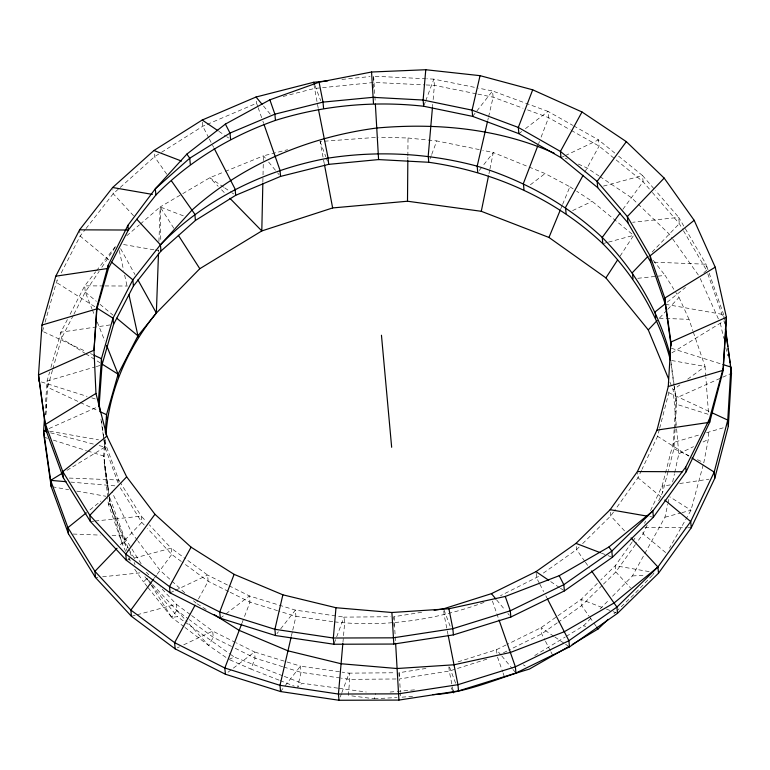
<?xml version="1.0" encoding="UTF-8"?>
<svg xmlns="http://www.w3.org/2000/svg" width="770" height="770" viewBox="0 0 770 770"><rect width="100%" height="100%" fill="white"/><g stroke="black" fill="none" stroke-linecap="round" stroke-linejoin="round"><path stroke-width="0.58" stroke-dasharray="3.85 2.89" d="M373.565 88.107L373.623 76.211L425.569 78.733M393.913 626.212L393.961 616.703L422.326 612.198M399.043 676.291L399.062 672.72L428.601 668.033M407.84 159.477L407.859 157.09M407.869 155.896L408.013 138.003L378.696 137.195M697.437 459.661L703.838 462.635L708.265 439.449L708.371 429.814M262.868 182.057L263.003 176.099M263.022 174.905L263.311 161.787M263.34 160.603L263.446 155.829L287.624 149.707M158.533 252.262L158.62 249.875M158.918 241.53L160.16 206.966L181.701 194.271M659.649 428.293L668.841 392.729L669.043 389.216M674.135 429.66L673.375 442.519L673.943 448.746L668.302 470.547M674.202 428.486L675.993 398.08L674.337 386.184M675.107 428.861L673.943 448.746L688.89 455.696M675.184 427.697L676.56 404.298L675.993 398.08L721.702 377.666M45.873 414.934L46.758 401.189M107.646 497.179L104.2 462.241L105.663 439.612M45.161 408.427L47.057 381.092L49.627 371.997M45.728 414.645L47.624 387.32L47.057 381.092L95.143 366.915M104.797 439.487L103.642 456.023L109.013 496.429M342.948 642.363L344.614 623.354L344.046 617.126L295.372 610.119L249.422 595.942L229.046 585.768M348.31 695.454L349.715 679.371L349.147 673.144L342.024 672.123M432.528 106.741L432.74 104.364M433.154 99.609L434.396 85.355L433.837 79.127L426.753 78.79M488.969 173.693L489.691 170.17M489.932 168.996L493.3 152.547L482.732 150.294M612.525 596.24L632.42 575.931L664.934 517.238L667.763 504.312M668.023 503.137L669.303 497.266M672.653 481.981L674.453 473.762M674.703 472.588L678.822 453.78L676.397 426.561M291.416 635.885L292.485 631.284M292.754 630.139L295.94 616.346L295.372 610.119L279.154 630.822M487.805 120.187L488.334 117.887M488.603 116.732L493.118 97.193L492.55 90.966L478.459 88.127M659.351 429.439L657.57 436.32L642.007 469.286M658.648 500.847L662.672 492.338L668.004 471.692M351.775 695.897L374.336 698.785L375.808 693.327M703.222 464.907L690.988 510.231L669.505 548.134M42.523 331.293L43.813 326.75M45.093 322.197L56.354 282.397L59.059 277.133M50.916 367.444L60.888 332.197L67.385 319.56M52.447 370.264L47.624 387.32L79.262 402.017M52.774 369.128L61.456 338.425L73.362 315.257M424.097 105.172L425.31 101.909M425.714 100.832L433.837 79.127L477.284 87.886M430.045 158.899L431.306 155.53M431.729 154.404L436.773 140.92L481.558 150.054M334.305 643.162L344.046 617.126L390.39 616.731M340.215 697.014L341.437 693.76M341.842 692.673L349.147 673.144L395.491 672.759M242.107 622.786L249.99 602.159L249.422 595.942L224.994 614.614M279 680.122L250.924 669.063L255.082 658.186L254.524 651.959L236.284 642.863M538.615 143.672L539.452 141.497M541.108 137.156L548.577 117.627L548.009 111.4L492.55 90.966L472.645 116.376M560.791 208.805L562.158 205.503M562.61 204.397L569.896 186.773L545.102 173.539L493.3 152.547L482.184 166.724M641.506 470.345L637.993 477.795L614.219 511.03M644.538 523.331L645.539 521.213M650.554 510.577L662.104 486.12L673.375 442.519L699.709 434.761M647.108 525.304L643.094 533.812L636.097 543.591M61.225 272.927L80.157 236.063L85.297 229.479M70.089 314.295L84.69 285.863L95.701 271.743M73.901 314.199L85.258 292.08L99.176 271.271M206.187 609.522L196.177 603.208L197.89 600.071M198.458 599.031L208.16 581.292L207.592 575.065L186.504 559.511M584.825 172.153L599.079 146.098L598.511 139.87L573.775 125.924M652.739 574.921L653.99 572.957M620.091 256.131L633.623 235.351L592.14 201.326L576.663 191.201M101.832 267.306L115.75 246.496M613.517 512.012L610.716 515.919L582.543 543.707M632.035 542.253L615.249 565.719L600.735 580.031M632.738 541.281L635.529 537.364M635.404 544.573L615.817 571.946L603.006 584.574M154.356 578.077L156.493 575.171M157.205 574.199L171.729 554.41L171.161 548.192L149.332 524.822M184.069 626.78L171.72 617.396L176.831 610.437L176.263 604.209L160.093 586.904M622.882 209.315L643.104 181.778L642.536 175.55L617.771 155.482M86.038 228.536L113.2 193.722L119.35 188.217M96.443 270.809L115.529 246.342M479.229 170.507L481.452 167.667M276.94 633.643L278.413 631.766M280.559 691.547L284.245 686.84M284.987 685.906L300.473 666.137L340.831 671.95M659.592 317.933L666.878 310.243M667.686 309.386L679.015 297.432L675.781 292.369M652.363 575.306L635.365 593.102L617.29 610.543M120.312 544.842L141.815 522.387L141.247 516.16L120.63 483.021M147.253 586.596L143.547 581.928L146.916 578.405L145.665 576.403M652.084 252.069L679.313 223.627L678.745 217.4L655.636 190.691M566.229 636.376L583.506 625.856L592.63 616.549M600.09 608.935L609.214 599.628M579.127 547.075L576.566 549.607L542.436 573.727M597.318 583.4L581.1 599.407L556.72 616.635M602.159 585.421L581.668 605.624L558.26 622.17M613.94 613.757L615.615 612.15M337.732 688.13L302.033 683.26L297.547 687.456L301.041 672.364L300.473 666.137L254.524 651.959L227.275 672.788M120.236 187.428L154.491 156.734L160.535 152.922M126.761 235.745L139.399 224.859M140.304 224.08L160.16 206.966L184.396 216.245M89.946 509.894L100.957 501.02M109.879 498.017L123.855 536.035L124.422 542.253L122.324 543.947L125.635 551.464M667.147 302.225L685.502 287.441M703.867 272.657L706.619 270.434L706.051 264.216L678.745 217.4L632.632 222.28M518.884 133.662L521.694 131.506M525.458 128.638L548.009 111.4L572.745 125.346M530.405 184.771L545.102 173.539M220.297 618.204L224.051 615.326M676.291 425.377L673.134 389.88L679.9 384.904M687.639 379.225L705.05 366.433L693.231 331.851M538.538 576.48L500.49 595.682M555.747 617.319L541.118 627.656L507.151 644.432M557.288 622.853L541.685 633.883L508.778 650.14M161.536 152.287L202.78 126.251L206.081 124.836M67.019 470.326L104.932 447.101L101.534 421.017M109.465 496.9L110.033 503.118L108.339 504.157L122.324 543.947L110.033 503.118L109.205 497.285M671.892 352.853L724.195 320.82L724.84 325.489M534.726 655.568L565.219 637.002M182.731 193.665L209.806 177.745L224.109 171.893M506.082 644.962L496.534 649.678L455.522 662.672M503.465 652.758L507.719 650.66M678.822 453.78L693.539 446.619M703.01 442.009L708.265 439.449M560.993 157.648L564.208 156.118M565.276 155.617L598.511 139.87L616.857 154.731M572.601 210.585L592.14 201.326M170.074 592.842L174.357 590.811M175.435 590.311L207.592 575.065L227.968 585.238M177.312 647.849L179.458 646.838M183.751 644.808L212.693 631.092L235.216 642.334M49.039 428.572L99.109 406.223M722.789 377.185L730.412 373.787M207.178 124.374L256.603 103.247L256.41 101.178M225.206 171.441L263.446 155.829L265.679 158.514M228.815 659.38L234.35 657.108L283.168 675.973M484.022 602.409C436.32 619.975 384.528 627.483 333.93 621.813M486.852 659.149L449.257 671.065L399.62 678.947L400.304 691.556M96.289 366.578L100.86 365.23M706.571 432.73L723.752 427.668M603.449 186.09L642.536 175.55L654.866 189.795M603.94 243.349L607.366 242.425M608.512 242.117L633.623 235.351M126.328 560.281L129.784 559.347M134.375 558.106L171.161 548.192L185.541 558.799M131.429 616.298L136.03 615.057M137.175 614.749L176.263 604.209L190.642 614.826M664.934 517.238L680.796 512.974M681.922 512.666L690.988 510.231L669.746 496.814M283.148 96.452L314.324 88.483L374.191 82.438L424.953 84.902M110.052 324.921L60.888 332.197L61.456 338.425L84.719 353.122M670.295 484.908L662.104 486.12L662.672 492.338M679.66 483.522L708.92 479.19M147.994 587.529L171.72 617.396L177.398 616.664L184.155 621.457M637.762 278.297L656.8 276.286M657.994 276.161L665.136 275.4L673.846 289.328M90.398 521.531L93.95 521.165M95.134 521.04L141.247 516.16L146.098 521.357M95.499 577.558L97.867 577.308M102.593 576.807L140.438 572.813M341.928 79.416L370.101 76.567M390.072 692.047L396.011 691.518M397.204 691.412L415.03 689.814M412.585 696.292L400.612 697.283L400.371 692.702M324.266 163.673L320.079 141.536L377.627 137.272M374.336 698.785L397.031 697.495M632.42 575.931L644.375 575.334M396.059 678.976L349.715 679.371L341.399 678.178M103.709 285.93L84.69 285.863L85.258 292.08L91.909 308.731M104.893 285.94L127.474 286.026M644.904 527.594L686.503 527.758M687.687 527.768L691.258 527.777M654.211 262.185L706.051 264.216L708.785 272.051M659.341 318.203L689.054 319.367L692.846 330.715M69.271 478.074L118.753 480.008L120.005 482.02M73.189 534.043L100.293 535.112M112.073 535.574L123.855 536.035L131.352 548.086M426.137 84.96L434.396 85.355L476.678 93.873M70.763 482.087L115.77 485.928M408.013 138.003L436.773 140.92M338.916 688.293L366.289 692.028M332.736 621.64L295.94 616.346L278.711 611.024M340.215 678.004L301.041 672.364L283.803 667.051M123.585 244.542L153.971 249.807M155.136 250.009L158.649 250.625M649.89 516.593L653.393 517.199M649.149 571.6L615.249 565.719L615.817 571.946L630.476 587.808M665.347 304.285L723.627 314.593L724.763 322.755M671.594 360.514L705.05 366.433L705.753 376.03M49.588 431.19L98.541 439.843M52.36 486.794L68.674 489.682M76.836 491.125L105.971 496.275M477.852 94.113L493.118 97.193L523.061 108.224M583.506 625.856L585.749 626.337M50.541 432.827L94.517 444.367M99.147 445.58L104.932 447.101L118.089 482.877M128.138 548.009L110.177 504.677L108.339 504.157L107.761 498.344M277.556 610.668L249.99 602.159L229.614 591.995M282.657 666.695L255.082 658.186L232.559 646.944M671.459 348.281L721.788 364.181M41.359 381.93L87.106 396.386M91.678 397.83L96.25 399.274M44.169 437.225L47.596 438.313M53.313 440.122L86.481 450.594M87.626 450.96L103.642 456.023L108.801 492.222M527.498 109.86L548.577 117.627L570.214 129.822M601.36 553.091L606.875 555.199M607.982 555.622L612.391 557.307M602.053 607.424L581.1 599.407L581.668 605.624L589.185 616.337M606.462 609.109L611.977 611.226M613.074 611.64L617.492 613.334M284.274 676.397L302.033 683.26M280.088 680.555L294.275 686.157M229.874 659.842L250.924 669.063M565.18 158.158L567.375 159.14M578.328 164.068L587.096 168.004L598.916 175.916M668.841 392.729L709.209 411.478M43.611 331.803L86.163 351.572M90.533 353.594L92.718 354.614M80.359 402.527L97.809 410.631M228.536 591.466L208.16 581.292L182.278 562.196M231.491 646.415L213.261 637.319L189.295 619.629M571.244 130.409L599.079 146.098L643.104 181.778L651.574 191.566M688.919 456.129L657.57 436.32L657.378 434.242M94.787 306.681L56.354 282.397L56.172 280.328M85.73 353.757L99.888 362.699M523.35 664.808L525.178 665.992M569.896 186.773L575.7 190.575M599.897 176.58L631.429 197.678L669.274 234.119L671.998 237.959M218.844 131.323L225.687 135.972M226.669 136.637L228.623 137.965M223.743 187.206L209.806 177.745L218.199 186.321M224.734 187.88L230.702 191.932M231.693 192.615L233.685 193.963M550.694 581.6L559.492 587.587M560.473 588.251L563.409 590.244M553.832 636.299L541.118 627.656L541.685 633.883L544.939 640.197M554.814 636.963L564.593 643.604M565.575 644.269L568.51 646.261M225.966 657.407L208.757 645.539L185.021 627.502M185.118 622.141L229.527 653.682M230.49 654.365L234.35 657.108M181.316 561.484L171.729 554.41L147.474 528.441M191.605 615.528L212.693 631.092L213.261 637.319L208.757 645.539L188.005 622.728M152.576 584.469L176.831 610.437L188.332 618.926M661.112 496.987L637.993 477.795L637.522 472.607M665.655 552.552L643.094 533.812L642.815 530.703M108.82 259.865L80.157 236.063L79.685 230.875M85.258 292.08L96.346 301.301M100.052 304.371L112.988 315.113M184.723 592.775L160.054 570.32L138.128 541.3M193.53 600.802L196.177 603.208M221.548 189.757L224.898 193.183M144.24 524.986L141.815 522.387L119.321 486.236M146.348 572.187L148.774 574.786M151.767 583.602L146.916 578.405L150.727 584.411M624.557 530.896L610.716 515.919L610.148 509.701M133.556 215.744L113.2 193.722L112.824 189.574M176.831 610.437L187.206 621.842M652.344 192.462L679.313 223.627L682.875 229.739M263.504 106.01L271.714 115.895M268.653 162.095L276.834 171.931M277.575 172.827L279.058 174.617M496.66 599.946L504.879 609.83M507.863 613.421L509.355 615.22M501.01 655.068L496.534 649.678L497.102 655.905M501.761 655.963L512.214 668.543M512.964 669.448L515.207 672.143M144.876 576.74L150.93 584.17M151.68 585.094L177.398 616.664M653.229 260.337L665.136 275.4M137.426 540.367L131.766 532.879L111.977 492.146M672.682 238.921L699.275 276.353M584.748 561.253L576.566 549.607L576.095 544.419M585.421 562.225L589.512 568.048M589.859 617.309L593.275 622.17M593.959 623.151L596.009 626.068M166.763 174.203L154.491 156.734L154.115 152.585M134.702 569.232L143.547 581.928M173.808 228.218L160.16 206.966L160.805 241.501M151.363 585.402L171.72 617.396M131.978 549.087L141.343 564.15M110.033 503.118L124.422 542.253L128.167 548.279M128.792 549.289L134.413 558.327M683.471 230.75L706.619 270.434M120.62 248.71L135.029 274.659M539.308 583.14L536.594 577.866L536.026 571.638M539.847 584.199L543.649 591.591M545.824 595.816L546.912 597.924M545.478 641.256L550.357 650.737M550.897 651.786L553.062 656.001M208.757 137.869L202.78 126.251L202.404 122.103M209.305 138.918L212.019 144.202M212.559 145.26L213.646 147.368M451.153 687.658L452.125 689.728M679.015 297.432L689.054 319.367M700.257 278.528L719.334 321.023M128.465 557.913L129.418 560.059M669.91 382.103L673.134 389.88M129.976 552.446L131.362 555.786M134.124 562.447L135.039 564.67M92.361 309.838L94.132 314.275M97.241 322.043L104.787 340.908M314.978 85.518L320.705 100.735M320.079 141.536L325.806 156.753M326.22 157.84L327.442 161.103M444.001 609.898L450.546 627.29M449.507 667.013L455.647 683.308M104.374 440.873L118.753 480.008L118.946 482.087M709.18 273.167L723.627 314.593L724.002 318.742M707.794 273.793L723.415 318.578M492.396 600.995L498.642 618.907M497.497 657.031L502.627 671.719M503.022 672.855L504.6 677.379M256.603 103.247L257.777 106.607M258.162 107.723L262.464 120.033M262.859 121.15L263.638 123.392M124.422 542.253L127.175 551.099M129.235 557.721L130.274 561.041M720.316 323.198L723.694 338.348M725.773 347.665L727.602 355.817M119.273 250.539L123.624 270.405M124.644 275.073L127.204 286.767M448.053 634.711L444.155 615.038L443.597 608.81M453.116 690.536L449.257 671.065L448.689 664.837M318.212 108.147L314.035 85.364M100.937 419.072L103.44 436.59M103.603 437.755L104.932 447.101M104.2 462.241L109.032 496.111M109.186 497.603L110.177 504.677M670.872 361.217L674.174 385M670.94 363.883L673.914 385.279M674.077 386.473L676.56 404.298L708.593 414.424L705.849 377.233M373.623 76.211L375.231 101.64M393.961 616.703L395.501 640.919M399.062 672.72L399.62 678.947"/><path stroke-width="1.16" d="M668.533 378.773L648.273 329.887L605.913 277.893L548.962 237.449L481.289 211.298L407.503 201.23L407.831 160.67M262.839 183.25L261.8 230.942L199.805 268.701L156.349 313.053L137.955 335.845L118.099 374.201L106.539 414.683L105.298 432.403M105.971 434.848C108.897 390.323 128.205 347.376 156.349 313.053L158.495 253.455M434.136 610.321L443.597 608.81L491.433 593.651L536.026 571.638L575.999 543.379L610.148 509.701L637.425 471.567L657.003 430.093L668.273 386.502L670.891 342.053L664.779 298.067L650.111 255.823L627.338 216.553L597.135 181.412L560.425 151.421L518.316 127.435L472.077 110.148L423.125 100.033L372.921 97.338L323.005 102.112L274.88 114.162L230.009 133.066L189.747 158.216L155.319 188.785L127.897 225.36L108.185 265.275L96.77 307.307L94.007 350.196L95.961 393.451L106.876 436.128L126.665 476.851L154.953 514.293L191.076 547.181L234.109 574.353L282.869 594.815L335.98 607.722L391.892 612.497L448.91 608.772L505.274 596.452L559.203 575.7L608.945 546.979L652.835 510.982L685.733 467.082L709.391 419.188L723.088 368.743L726.399 317.279L715.215 267.171L694.174 220.326L664.173 178.091L626.328 141.651L581.995 111.977L532.696 89.82L480.047 75.662L425.772 69.733L371.554 72.014L319.069 82.217L269.875 99.821L225.389 124.095L186.869 154.106L155.319 188.785L155.887 195.002L128.321 230.028L108.464 268.383L96.914 308.866L94.007 350.196L38.5 374.98L46.094 430.565L63.381 477.843L90.398 521.531L126.328 560.281L170.074 592.842L220.297 618.204L275.467 635.529L333.901 644.249L393.826 644.047L453.414 634.894L510.847 617.02L564.391 590.908L612.391 557.307L653.393 517.199L686.157 471.76L709.68 422.307L723.232 370.293L726.399 317.279L670.891 342.053L671.084 344.132M44.506 417.927L43.601 430.998L44.169 437.225L51.186 486.592L68.482 533.86L95.499 577.558L131.429 616.298L175.175 648.869L225.389 674.222L280.559 691.547L339.002 700.267L398.927 700.074L458.516 690.921L515.948 673.038L569.482 646.925L617.492 613.334L658.494 573.226L691.258 527.777L714.772 478.324L728.324 426.32L731.5 373.296L725.571 328.588M327.837 80.831L313.756 82.255L256.035 97.02L202.212 120.024L153.933 150.506L112.641 187.505L79.589 229.835L55.796 276.18L41.955 325.065L38.5 374.98L46.094 430.565M39.068 381.208L39.231 378.83M99.436 408.562L98.541 399.996L101.448 358.666L112.998 318.183L132.854 279.828L160.42 244.802L191.971 210.123C243.291 164.087 308.635 136.993 376.655 128.032C436.609 122.7 498.883 128.407 554.227 153.23M99.109 406.223L102.006 364.893L101.448 358.666L93.805 355.114M335.98 607.722L333.333 638.022L333.901 644.249M342.842 643.547L338.434 694.049L339.002 700.267M425.772 69.733L423.125 100.033L423.692 106.25L472.645 116.376L518.884 133.662L560.993 157.648L597.703 187.639L627.906 222.78L650.679 262.041L665.347 304.285L671.132 345.903M432.422 107.935L428.216 156.05L428.784 162.278C493.435 171.46 555.093 198.631 602.804 243.657C634.932 276.141 658.783 316.027 670.449 360.312M481.289 211.298L488.488 176.051M282.869 594.815L274.9 629.302L275.467 635.529M291.156 637.04L279.991 685.319L280.559 691.547M480.047 75.662L472.077 110.148L472.645 116.376M487.545 121.333L477.179 166.176L477.747 172.393M102.006 364.893L113.565 324.411L133.422 286.045L160.978 251.03L195.416 220.461L235.678 195.31L280.55 176.407L328.675 164.356L378.59 159.583L428.784 162.278M234.109 574.353L219.729 611.977L220.297 618.204M241.693 623.864L224.83 668.004L225.389 674.222M532.696 89.82L518.316 127.435L518.884 133.662M537.787 145.838L523.407 183.462L523.975 189.69M548.962 237.449L560.339 209.912M191.076 547.181L169.506 586.625L170.074 592.842M195.041 605.278L174.607 642.642L175.175 648.869M581.995 111.977L560.425 151.421L560.993 157.648M583.121 175.271L565.526 207.448L566.085 213.665M605.913 277.893L617.511 260.087M46.864 429.544L43.601 430.998L50.628 480.365L67.914 527.643L94.931 571.33L130.862 610.081L174.607 642.642L224.83 668.004L279.991 685.319L338.434 694.049L398.36 693.847L457.948 684.694L515.38 666.81L568.915 640.707L616.924 607.106L657.926 566.999L690.69 521.55L714.204 472.097L727.765 420.093L730.932 367.069L722.924 364.547M154.953 514.293L125.76 554.053L126.328 560.281M153.644 579.05L130.862 610.081L131.429 616.298M626.328 141.651L597.135 181.412L597.703 187.639M620.033 213.194L602.236 237.439L602.804 243.657M648.273 329.887L657.166 320.493M126.665 476.851L89.83 515.313L90.398 521.531M117.03 548.259L94.931 571.33L95.499 577.558M664.173 178.091L627.338 216.553L627.906 222.78M647.984 256.333L632.43 272.58L632.998 278.798M572.187 644.548L598.059 628.984L608.088 619.369M155.887 195.002C189.305 161.026 230.625 136.213 275.448 120.389C323.342 105.355 373.825 100.697 423.692 106.25M160.978 251.03L160.42 244.802C205.33 198.727 265.169 169.766 328.107 158.139C377.82 150.468 428.582 153.115 477.179 166.176C523.61 180.411 566.691 204.194 602.236 237.439C634.365 269.914 658.215 309.81 669.881 354.084L670.208 356.462M631.063 537.941L657.926 566.999L614.037 602.997L564.304 631.727L510.375 652.469L454.011 664.789L396.993 668.524L341.081 663.75L287.97 650.833L239.201 630.38L214.185 614.576M106.876 436.128L62.813 471.615L63.381 477.843M86.269 512.849L67.914 527.643L68.482 533.86M694.174 220.326L650.111 255.823L650.679 262.041M665.309 303.707L655.212 311.84L655.78 318.068M95.961 393.451L45.526 424.347L62.813 471.615L89.83 515.313L125.76 554.053L169.506 586.625L219.729 611.977L274.9 629.302L333.333 638.022L393.258 637.829L452.847 628.676L510.289 610.793L563.823 584.68L611.823 551.089L652.835 510.982L653.393 517.199M51.186 486.592L50.628 480.365L61.898 473.463M715.215 267.171L664.779 298.067L665.347 304.285M569.165 646.357L529.308 669.12C497.382 678.293 466.322 693.202 432.779 694.598M407.503 201.23L332.64 207.939L261.8 230.942L229.932 198.333M41.955 325.065L96.914 308.866L96.77 307.307M668.273 386.502L723.232 370.293L723.088 368.743M55.796 276.18L107.29 268.557M657.003 430.093L709.68 422.307L709.391 419.188M79.589 229.835L128.321 230.028L127.897 225.36M637.425 471.567L682.595 471.74M50.628 480.365L66.018 481.683M112.641 187.505L152.373 194.396M610.148 509.701L647.551 516.189M43.601 430.998L47.066 431.912M153.933 150.506L181.499 161.055M575.999 543.379L600.263 552.668M711.393 412.489L727.765 420.093L728.324 426.32M99.994 411.642L106.539 414.683L106.963 419.352M691.961 458.044L714.204 472.097L714.772 478.324M96.818 307.962L112.998 318.183L113.565 324.411M101.909 363.979L118.099 374.201L118.378 377.319M202.212 120.024L217.862 130.65M536.026 571.638L548.74 580.272M664.808 500.057L690.69 521.55L691.258 527.777M111.592 262.166L132.854 279.828L133.422 286.045M116.694 318.183L137.955 335.845L138.09 337.404M136.81 219.267L160.42 244.802M256.035 97.02L262.012 104.21M491.433 593.651L495.918 599.05M608.945 546.979L611.823 551.089L612.391 557.307M591.553 570.965L616.924 607.106L617.492 613.334M596.692 627.04L598.059 628.984M186.869 154.106L189.747 158.216L190.315 164.434M171.527 180.998L194.849 214.233L195.416 220.461M178.361 235.302L199.805 268.701M137.907 279.847L156.349 313.053M559.203 575.7L563.823 584.68L564.391 590.908M547.46 598.983L568.915 640.707L569.482 646.925M225.389 124.095L230.009 133.066L230.577 139.293M214.195 148.427L235.11 189.093L235.678 195.31M106.558 345.355L118.099 374.201M313.756 82.255L314.574 84.43M505.274 596.452L510.289 610.793L510.847 617.02M499.037 620.023L515.38 666.81L515.948 673.038M269.875 99.821L274.88 114.162L275.448 120.389M264.023 124.509L279.982 170.18L280.55 176.407M128.994 294.939L137.955 335.845M448.91 608.772L452.847 628.676L453.414 634.894M448.284 635.866L457.948 684.694L458.516 690.921M453.116 690.536L453.569 692.827M319.069 82.217L323.005 102.112L323.573 108.339M318.443 109.311L328.107 158.139L328.675 164.356M324.488 164.838L332.64 207.939M98.541 399.996L100.206 411.681M725.33 328.983L726.139 334.815M726.466 337.144L727.765 346.471M728.093 348.81L730.037 362.805M730.364 365.134L730.855 368.637M731.173 370.967L731.5 373.296M685.733 467.082L686.157 471.76M669.881 354.084L670.256 358.233M657.926 566.999L658.494 573.226M373.489 103.565L371.554 72.014M378.59 159.583L375.356 104.037M381.458 335.239L391.661 447.283M393.826 644.047L391.892 612.497M398.927 700.074L395.626 643.325M108.185 265.275L108.464 268.383"/></g></svg>
